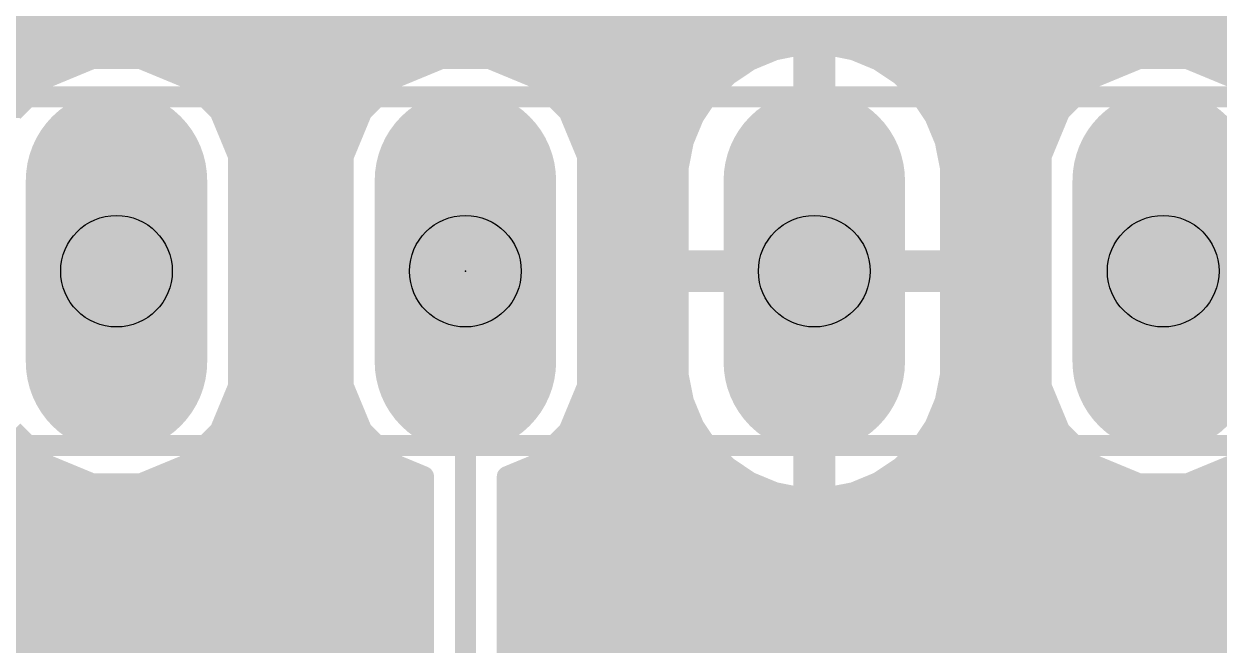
# Model space of a CAD drawing. Extents: x -0.1 to 57, y -0.1 to 41.
# Drawn here: x 24.29 to 32.99, y 8.28 to 12.8 of the extents above; entities that cross this region are included whole.
import ezdxf

# ---------------------------------------------------------------- set-up
doc = ezdxf.new("R2010")
doc.units = 0
for name, color, linetype in [('16', 175, 'CONTINUOUS'), ('17', 82, 'CONTINUOUS'), ('21', 253, 'CONTINUOUS'), ('23', 7, 'CONTINUOUS'), ('44', 253, 'CONTINUOUS')]:
    doc.layers.add(name, color=color, linetype=linetype)

# ---------------------------------------------------------------- blocks, each defined once
blk = doc.blocks.new('LONGP100')
at = {"const_width": 1}
blk.add_lwpolyline([(-0.5, 0), (0.5, 0)], dxfattribs=at)
at = {"const_width": 0.5}
for points in [[(-0.5, 0.25, 1), (-0.5, -0.25)], [(0.5, -0.25, 1), (0.5, 0.25)]]:
    blk.add_lwpolyline(points, format="xyb", dxfattribs=at)

msp = doc.modelspace()

# ---------------------------------------------------------------- linework, layer by layer
at = {"layer": '16', "const_width": 0.1524}
for points in [[(2.8048, 12.8016), (37.3552, 12.8016)], [(12.3666, 12.6492), (29.9334, 12.6492)], [(29.9424, 12.651), (29.7511, 12.6129)], [(29.9638, 12.651), (29.9424, 12.651)], [(29.9638, 11.0762), (29.9638, 12.651)], [(29.9638, 12.6492), (30.1162, 12.6492)], [(30.1376, 12.651), (30.1162, 12.651)], [(30.1162, 12.651), (30.1162, 11.0762)], [(30.3289, 12.6129), (30.1376, 12.651)], [(30.1466, 12.6492), (37.3552, 12.6492)], [(24.7832, 12.5494), (24.4564, 12.4141)], [(25.1368, 12.5494), (24.7832, 12.5494)], [(25.4636, 12.4141), (25.1368, 12.5494)], [(27.3232, 12.5494), (26.9964, 12.4141)], [(27.6768, 12.5494), (27.3232, 12.5494)], [(28.0036, 12.4141), (27.6768, 12.5494)], [(29.7511, 12.6129), (29.5708, 12.5383)], [(30.5092, 12.5383), (30.3289, 12.6129)], [(32.4032, 12.5494), (32.0764, 12.4141)], [(32.7568, 12.5494), (32.4032, 12.5494)], [(33.0836, 12.4141), (32.7568, 12.5494)], [(22.7238, 12.4968), (24.6562, 12.4968)], [(25.2638, 12.4968), (27.1962, 12.4968)], [(27.8038, 12.4968), (29.5087, 12.4968)], [(29.5708, 12.5383), (29.4085, 12.4298)], [(29.9638, 12.4968), (30.1162, 12.4968)], [(30.6715, 12.4298), (30.5092, 12.5383)], [(30.5713, 12.4968), (32.2762, 12.4968)], [(32.8838, 12.4968), (34.8162, 12.4968)], [(24.4564, 12.4141), (24.2063, 12.164)], [(25.7137, 12.164), (25.4636, 12.4141)], [(26.9964, 12.4141), (26.7463, 12.164)], [(28.2537, 12.164), (28.0036, 12.4141)], [(29.4085, 12.4298), (29.2706, 12.2919)], [(30.8094, 12.2919), (30.6715, 12.4298)], [(32.0764, 12.4141), (31.8263, 12.164)], [(22.9932, 12.3444), (24.3868, 12.3444)], [(25.5332, 12.3444), (26.9268, 12.3444)], [(28.0732, 12.3444), (29.3231, 12.3444)], [(29.2706, 12.2919), (29.1621, 12.1296)], [(29.9638, 12.3444), (30.1162, 12.3444)], [(30.7569, 12.3444), (32.0068, 12.3444)], [(30.9179, 12.1296), (30.8094, 12.2919)], [(23.1456, 12.192), (24.2344, 12.192)], [(25.6856, 12.192), (26.7744, 12.192)], [(25.849, 11.8372), (25.7137, 12.164)], [(26.7463, 12.164), (26.611, 11.8372)], [(28.2256, 12.192), (29.2038, 12.192)], [(28.389, 11.8372), (28.2537, 12.164)], [(29.1621, 12.1296), (29.0875, 11.9493)], [(29.9638, 12.192), (30.1162, 12.192)], [(30.8762, 12.192), (31.8544, 12.192)], [(30.9925, 11.9493), (30.9179, 12.1296)], [(31.8263, 12.164), (31.691, 11.8372)], [(25.7652, 12.0396), (26.6948, 12.0396)], [(28.3052, 12.0396), (29.1249, 12.0396)], [(29.9638, 12.0396), (30.1162, 12.0396)], [(30.9551, 12.0396), (31.7748, 12.0396)], [(29.0875, 11.9493), (29.0494, 11.758)], [(31.0306, 11.758), (30.9925, 11.9493)], [(25.8283, 11.8872), (26.6317, 11.8872)], [(28.3683, 11.8872), (29.0751, 11.8872)], [(29.9638, 11.8872), (30.1162, 11.8872)], [(31.0049, 11.8872), (31.7117, 11.8872)], [(25.849, 10.1628), (25.849, 11.8372)], [(26.611, 11.8372), (26.611, 10.1628)], [(28.389, 10.1628), (28.389, 11.8372)], [(29.0494, 11.758), (29.0494, 11.0762)], [(31.0306, 11.0762), (31.0306, 11.758)], [(31.691, 11.8372), (31.691, 10.1628)], [(25.849, 11.7348), (26.611, 11.7348)], [(28.389, 11.7348), (29.0494, 11.7348)], [(29.9638, 11.7348), (30.1162, 11.7348)], [(31.0306, 11.7348), (31.691, 11.7348)], [(25.849, 11.5824), (26.611, 11.5824)], [(28.389, 11.5824), (29.0494, 11.5824)], [(29.9638, 11.5824), (30.1162, 11.5824)], [(31.0306, 11.5824), (31.691, 11.5824)], [(25.849, 11.43), (26.611, 11.43)], [(28.389, 11.43), (29.0494, 11.43)], [(29.9638, 11.43), (30.1162, 11.43)], [(31.0306, 11.43), (31.691, 11.43)], [(25.849, 11.2776), (26.611, 11.2776)], [(28.389, 11.2776), (29.0494, 11.2776)], [(29.9638, 11.2776), (30.1162, 11.2776)], [(31.0306, 11.2776), (31.691, 11.2776)], [(25.849, 11.1252), (26.611, 11.1252)], [(28.389, 11.1252), (29.0494, 11.1252)], [(29.0494, 11.0762), (29.9638, 11.0762)], [(29.9638, 11.1252), (30.1162, 11.1252)], [(30.1162, 11.0762), (29.9638, 11.0762)], [(29.9638, 11.0762), (29.9638, 10.9238)], [(30.1162, 10.9238), (30.1162, 11.0762)], [(30.1162, 11.0762), (31.0306, 11.0762)], [(31.0306, 11.1252), (31.691, 11.1252)], [(27.5, 6.6122), (27.5, 11)], [(25.849, 10.9728), (26.611, 10.9728)], [(28.389, 10.9728), (29.9638, 10.9728)], [(29.9638, 10.9238), (29.0494, 10.9238)], [(29.0494, 10.9238), (29.0494, 10.242)], [(29.9638, 9.349), (29.9638, 10.9238)], [(29.9638, 10.9238), (30.1162, 10.9238)], [(30.1162, 10.9728), (31.691, 10.9728)], [(30.1162, 10.9238), (30.1162, 9.349)], [(31.0306, 10.9238), (30.1162, 10.9238)], [(31.0306, 10.242), (31.0306, 10.9238)], [(25.849, 10.8204), (26.611, 10.8204)], [(28.389, 10.8204), (29.0494, 10.8204)], [(29.9638, 10.8204), (30.1162, 10.8204)], [(31.0306, 10.8204), (31.691, 10.8204)], [(25.849, 10.668), (26.611, 10.668)], [(28.389, 10.668), (29.0494, 10.668)], [(29.9638, 10.668), (30.1162, 10.668)], [(31.0306, 10.668), (31.691, 10.668)], [(25.849, 10.5156), (26.611, 10.5156)], [(28.389, 10.5156), (29.0494, 10.5156)], [(29.9638, 10.5156), (30.1162, 10.5156)], [(31.0306, 10.5156), (31.691, 10.5156)], [(25.849, 10.3632), (26.611, 10.3632)], [(28.389, 10.3632), (29.0494, 10.3632)], [(29.9638, 10.3632), (30.1162, 10.3632)], [(31.0306, 10.3632), (31.691, 10.3632)], [(25.849, 10.2108), (26.611, 10.2108)], [(28.389, 10.2108), (29.0556, 10.2108)], [(29.0494, 10.242), (29.0875, 10.0507)], [(29.9638, 10.2108), (30.1162, 10.2108)], [(30.9925, 10.0507), (31.0306, 10.242)], [(31.0244, 10.2108), (31.691, 10.2108)], [(25.7137, 9.836), (25.849, 10.1628)], [(26.611, 10.1628), (26.7463, 9.836)], [(28.2537, 9.836), (28.389, 10.1628)], [(31.691, 10.1628), (31.8263, 9.836)], [(25.8058, 10.0584), (26.6542, 10.0584)], [(28.3458, 10.0584), (29.0859, 10.0584)], [(29.0875, 10.0507), (29.1621, 9.8704)], [(29.9638, 10.0584), (30.1162, 10.0584)], [(30.9179, 9.8704), (30.9925, 10.0507)], [(30.9941, 10.0584), (31.7342, 10.0584)], [(25.7426, 9.906), (26.7174, 9.906)], [(28.2826, 9.906), (29.1474, 9.906)], [(29.1621, 9.8704), (29.2706, 9.7081)], [(29.9638, 9.906), (30.1162, 9.906)], [(30.8094, 9.7081), (30.9179, 9.8704)], [(30.9326, 9.906), (31.7974, 9.906)], [(24.2063, 9.836), (24.4564, 9.5859)], [(25.4636, 9.5859), (25.7137, 9.836)], [(26.7463, 9.836), (26.9964, 9.5859)], [(28.0036, 9.5859), (28.2537, 9.836)], [(31.8263, 9.836), (32.0764, 9.5859)], [(23.0912, 9.7536), (24.2888, 9.7536)], [(25.6312, 9.7536), (26.8288, 9.7536)], [(28.1712, 9.7536), (29.2402, 9.7536)], [(29.2706, 9.7081), (29.4085, 9.5701)], [(29.9638, 9.7536), (30.1162, 9.7536)], [(30.6715, 9.5701), (30.8094, 9.7081)], [(30.8398, 9.7536), (31.9088, 9.7536)], [(22.9388, 9.6012), (24.4412, 9.6012)], [(24.4564, 9.5859), (24.7832, 9.4506)], [(25.1368, 9.4506), (25.4636, 9.5859)], [(25.4788, 9.6012), (26.9812, 9.6012)], [(26.9964, 9.5859), (27.1952, 9.5036)], [(27.8048, 9.5036), (28.0036, 9.5859)], [(28.0188, 9.6012), (29.3775, 9.6012)], [(29.9638, 9.6012), (30.1162, 9.6012)], [(30.7025, 9.6012), (32.0612, 9.6012)], [(32.0764, 9.5859), (32.4032, 9.4506)], [(32.7568, 9.4506), (33.0836, 9.5859)], [(27.1952, 9.5036), (27.1952, 6.4859)], [(27.8048, 6.7385), (27.8048, 9.5036)], [(29.4085, 9.5701), (29.5708, 9.4617)], [(30.5092, 9.4617), (30.6715, 9.5701)], [(17.6448, 9.4488), (27.1952, 9.4488)], [(24.7832, 9.4506), (25.1368, 9.4506)], [(27.8048, 9.4488), (29.602, 9.4488)], [(29.5708, 9.4617), (29.7511, 9.3871)], [(29.9638, 9.4488), (30.1162, 9.4488)], [(30.3289, 9.3871), (30.5092, 9.4617)], [(30.478, 9.4488), (47.3456, 9.4488)], [(32.4032, 9.4506), (32.7568, 9.4506)], [(29.7511, 9.3871), (29.9424, 9.349)], [(29.9424, 9.349), (29.9638, 9.349)], [(30.1162, 9.349), (30.1376, 9.349)], [(30.1376, 9.349), (30.3289, 9.3871)], [(17.6448, 9.2964), (27.1952, 9.2964)], [(27.8048, 9.2964), (47.3456, 9.2964)], [(17.6448, 9.144), (27.1952, 9.144)], [(27.8048, 9.144), (47.3456, 9.144)], [(17.6448, 8.9916), (27.1952, 8.9916)], [(27.8048, 8.9916), (47.3456, 8.9916)], [(17.6448, 8.8392), (27.1952, 8.8392)], [(27.8048, 8.8392), (47.3456, 8.8392)], [(17.6448, 8.6868), (27.1952, 8.6868)], [(27.8048, 8.6868), (47.3456, 8.6868)], [(17.6448, 8.5344), (27.1952, 8.5344)], [(27.8048, 8.5344), (47.3456, 8.5344)], [(17.6448, 8.382), (27.1952, 8.382)], [(27.8048, 8.382), (47.2304, 8.382)], [(17.6448, 8.2296), (27.1952, 8.2296)], [(27.8048, 8.2296), (47.078, 8.2296)]]:
    msp.add_lwpolyline(points, dxfattribs=at)
at = {"layer": '16', "const_width": 0.0762}
for points in [[(29.9424, 12.6891, 1), (29.9424, 12.6129)], [(30.0019, 12.651, 1), (29.9257, 12.651)], [(29.9638, 12.6873, 1), (29.9638, 12.6111)], [(29.9334, 12.6111, 1), (29.9334, 12.6873)], [(29.9499, 12.6136, 1), (29.935, 12.6884)], [(29.9638, 12.6129, 1), (29.9638, 12.6891)], [(30.1162, 12.6891, 1), (30.1162, 12.6129)], [(30.1543, 12.651, 1), (30.0781, 12.651)], [(30.145, 12.6884, 1), (30.1301, 12.6136)], [(30.1466, 12.6873, 1), (30.1466, 12.6111)], [(30.1162, 12.6111, 1), (30.1162, 12.6873)], [(30.1376, 12.6129, 1), (30.1376, 12.6891)], [(24.7832, 12.5875, 1), (24.7832, 12.5113)], [(24.7977, 12.5142, 1), (24.7686, 12.5846)], [(25.1514, 12.5846, 1), (25.1223, 12.5142)], [(25.1368, 12.5113, 1), (25.1368, 12.5875)], [(27.3232, 12.5875, 1), (27.3232, 12.5113)], [(27.3377, 12.5142, 1), (27.3086, 12.5846)], [(27.6914, 12.5846, 1), (27.6623, 12.5142)], [(27.6768, 12.5113, 1), (27.6768, 12.5875)], [(29.7436, 12.6503, 1), (29.7585, 12.5756)], [(29.7656, 12.5777, 1), (29.7365, 12.6481)], [(30.3435, 12.6481, 1), (30.3144, 12.5777)], [(30.3215, 12.5756, 1), (30.3364, 12.6503)], [(32.4032, 12.5875, 1), (32.4032, 12.5113)], [(32.4177, 12.5142, 1), (32.3886, 12.5846)], [(32.7714, 12.5846, 1), (32.7423, 12.5142)], [(32.7568, 12.5113, 1), (32.7568, 12.5875)], [(24.6562, 12.4587, 1), (24.6562, 12.5349)], [(25.2638, 12.5349, 1), (25.2638, 12.4587)], [(27.1962, 12.4587, 1), (27.1962, 12.5349)], [(27.8038, 12.5349, 1), (27.8038, 12.4587)], [(29.5087, 12.4587, 1), (29.5087, 12.5349)], [(29.5562, 12.5735, 1), (29.5854, 12.5031)], [(29.5919, 12.5066, 1), (29.5496, 12.5699)], [(29.9638, 12.5349, 1), (29.9638, 12.4587)], [(30.1162, 12.4587, 1), (30.1162, 12.5349)], [(30.5304, 12.5699, 1), (30.4881, 12.5066)], [(30.4946, 12.5031, 1), (30.5238, 12.5735)], [(30.5713, 12.5349, 1), (30.5713, 12.4587)], [(32.2762, 12.4587, 1), (32.2762, 12.5349)], [(32.8838, 12.5349, 1), (32.8838, 12.4587)], [(24.4418, 12.4493, 1), (24.471, 12.3789)], [(24.4834, 12.3871, 1), (24.4295, 12.441)], [(25.4905, 12.441, 1), (25.4366, 12.3871)], [(25.449, 12.3789, 1), (25.4782, 12.4493)], [(26.9818, 12.4493, 1), (27.011, 12.3789)], [(27.0234, 12.3871, 1), (26.9695, 12.441)], [(28.0305, 12.441, 1), (27.9766, 12.3871)], [(27.989, 12.3789, 1), (28.0182, 12.4493)], [(29.3874, 12.4615, 1), (29.4297, 12.3982)], [(29.4355, 12.4029, 1), (29.3816, 12.4568)], [(30.6984, 12.4568, 1), (30.6445, 12.4029)], [(30.6503, 12.3982, 1), (30.6926, 12.4615)], [(32.0618, 12.4493, 1), (32.091, 12.3789)], [(32.1034, 12.3871, 1), (32.0495, 12.441)], [(24.3868, 12.3063, 1), (24.3868, 12.3825)], [(25.5332, 12.3825, 1), (25.5332, 12.3063)], [(26.9268, 12.3063, 1), (26.9268, 12.3825)], [(28.0732, 12.3825, 1), (28.0732, 12.3063)], [(29.2436, 12.3188, 1), (29.2975, 12.2649)], [(29.3022, 12.2707, 1), (29.2389, 12.313)], [(29.3231, 12.3063, 1), (29.3231, 12.3825)], [(29.9638, 12.3825, 1), (29.9638, 12.3063)], [(30.1162, 12.3063, 1), (30.1162, 12.3825)], [(30.7569, 12.3825, 1), (30.7569, 12.3063)], [(30.8411, 12.313, 1), (30.7778, 12.2707)], [(30.7825, 12.2649, 1), (30.8364, 12.3188)], [(32.0068, 12.3063, 1), (32.0068, 12.3825)], [(24.2344, 12.1539, 1), (24.2344, 12.2301)], [(25.6856, 12.2301, 1), (25.6856, 12.1539)], [(25.7489, 12.1786, 1), (25.6785, 12.1494)], [(25.6867, 12.137, 1), (25.7406, 12.1909)], [(26.7194, 12.1909, 1), (26.7733, 12.137)], [(26.7815, 12.1494, 1), (26.7111, 12.1786)], [(26.7744, 12.1539, 1), (26.7744, 12.2301)], [(28.2256, 12.2301, 1), (28.2256, 12.1539)], [(28.2889, 12.1786, 1), (28.2185, 12.1494)], [(28.2267, 12.137, 1), (28.2806, 12.1909)], [(29.1305, 12.1508, 1), (29.1938, 12.1085)], [(29.1973, 12.115, 1), (29.1269, 12.1442)], [(29.2038, 12.1539, 1), (29.2038, 12.2301)], [(29.9638, 12.2301, 1), (29.9638, 12.1539)], [(30.1162, 12.1539, 1), (30.1162, 12.2301)], [(30.8762, 12.2301, 1), (30.8762, 12.1539)], [(30.9531, 12.1442, 1), (30.8827, 12.115)], [(30.8862, 12.1085, 1), (30.9495, 12.1508)], [(31.7994, 12.1909, 1), (31.8533, 12.137)], [(31.8615, 12.1494, 1), (31.7911, 12.1786)], [(31.8544, 12.1539, 1), (31.8544, 12.2301)], [(25.7652, 12.0777, 1), (25.7652, 12.0015)], [(26.6948, 12.0015, 1), (26.6948, 12.0777)], [(28.3052, 12.0777, 1), (28.3052, 12.0015)], [(29.1249, 12.0015, 1), (29.1249, 12.0777)], [(29.9638, 12.0777, 1), (29.9638, 12.0015)], [(30.1162, 12.0015, 1), (30.1162, 12.0777)], [(30.9551, 12.0777, 1), (30.9551, 12.0015)], [(31.7748, 12.0015, 1), (31.7748, 12.0777)], [(29.1248, 11.9419, 1), (29.0501, 11.9568)], [(31.0299, 11.9568, 1), (30.9552, 11.9419)], [(25.8283, 11.9253, 1), (25.8283, 11.8491)], [(26.6317, 11.8491, 1), (26.6317, 11.9253)], [(28.3683, 11.9253, 1), (28.3683, 11.8491)], [(29.0523, 11.9639, 1), (29.1227, 11.9348)], [(29.0751, 11.8491, 1), (29.0751, 11.9253)], [(29.9638, 11.9253, 1), (29.9638, 11.8491)], [(30.1162, 11.8491, 1), (30.1162, 11.9253)], [(30.9573, 11.9348, 1), (31.0277, 11.9639)], [(31.0049, 11.9253, 1), (31.0049, 11.8491)], [(31.7117, 11.8491, 1), (31.7117, 11.9253)], [(25.8871, 11.8372, 1), (25.8109, 11.8372)], [(25.8138, 11.8227, 1), (25.8842, 11.8518)], [(26.6491, 11.8372, 1), (26.5729, 11.8372)], [(26.5758, 11.8518, 1), (26.6462, 11.8227)], [(28.4271, 11.8372, 1), (28.3509, 11.8372)], [(28.3538, 11.8227, 1), (28.4242, 11.8518)], [(29.0875, 11.758, 1), (29.0113, 11.758)], [(31.0687, 11.758, 1), (30.9925, 11.758)], [(31.7291, 11.8372, 1), (31.6529, 11.8372)], [(31.6558, 11.8518, 1), (31.7262, 11.8227)], [(25.849, 11.7729, 1), (25.849, 11.6967)], [(26.611, 11.6967, 1), (26.611, 11.7729)], [(28.389, 11.7729, 1), (28.389, 11.6967)], [(29.012, 11.7654, 1), (29.0868, 11.7505)], [(29.0494, 11.6967, 1), (29.0494, 11.7729)], [(29.9638, 11.7729, 1), (29.9638, 11.6967)], [(30.1162, 11.6967, 1), (30.1162, 11.7729)], [(31.0306, 11.7729, 1), (31.0306, 11.6967)], [(30.9932, 11.7505, 1), (31.068, 11.7654)], [(31.691, 11.6967, 1), (31.691, 11.7729)], [(25.849, 11.6205, 1), (25.849, 11.5443)], [(26.611, 11.5443, 1), (26.611, 11.6205)], [(28.389, 11.6205, 1), (28.389, 11.5443)], [(29.0494, 11.5443, 1), (29.0494, 11.6205)], [(29.9638, 11.6205, 1), (29.9638, 11.5443)], [(30.1162, 11.5443, 1), (30.1162, 11.6205)], [(31.0306, 11.6205, 1), (31.0306, 11.5443)], [(31.691, 11.5443, 1), (31.691, 11.6205)], [(25.849, 11.4681, 1), (25.849, 11.3919)], [(26.611, 11.3919, 1), (26.611, 11.4681)], [(28.389, 11.4681, 1), (28.389, 11.3919)], [(29.0494, 11.3919, 1), (29.0494, 11.4681)], [(29.9638, 11.4681, 1), (29.9638, 11.3919)], [(30.1162, 11.3919, 1), (30.1162, 11.4681)], [(31.0306, 11.4681, 1), (31.0306, 11.3919)], [(31.691, 11.3919, 1), (31.691, 11.4681)], [(25.849, 11.3157, 1), (25.849, 11.2395)], [(26.611, 11.2395, 1), (26.611, 11.3157)], [(28.389, 11.3157, 1), (28.389, 11.2395)], [(29.0494, 11.2395, 1), (29.0494, 11.3157)], [(29.9638, 11.3157, 1), (29.9638, 11.2395)], [(30.1162, 11.2395, 1), (30.1162, 11.3157)], [(31.0306, 11.3157, 1), (31.0306, 11.2395)], [(31.691, 11.2395, 1), (31.691, 11.3157)], [(25.849, 11.1633, 1), (25.849, 11.0871)], [(26.611, 11.0871, 1), (26.611, 11.1633)], [(28.389, 11.1633, 1), (28.389, 11.0871)], [(29.0494, 11.1143, 1), (29.0494, 11.0381)], [(29.0494, 11.0871, 1), (29.0494, 11.1633)], [(29.9638, 11.1633, 1), (29.9638, 11.0871)], [(29.9638, 11.1143, 1), (29.9638, 11.0381)], [(30.0019, 11.0762, 1), (29.9257, 11.0762)], [(29.9638, 11.0381, 1), (29.9638, 11.1143)], [(30.1543, 11.0762, 1), (30.0781, 11.0762)], [(30.1162, 11.1143, 1), (30.1162, 11.0381)], [(30.1162, 11.0871, 1), (30.1162, 11.1633)], [(30.1162, 11.0381, 1), (30.1162, 11.1143)], [(31.0306, 11.1633, 1), (31.0306, 11.0871)], [(31.0306, 11.0381, 1), (31.0306, 11.1143)], [(31.691, 11.0871, 1), (31.691, 11.1633)], [(27.5381, 11, 1), (27.4619, 11)], [(29.0113, 11.0762, 1), (29.0875, 11.0762)], [(29.9257, 11.0762, 1), (30.0019, 11.0762)], [(30.0781, 11.0762, 1), (30.1543, 11.0762)], [(30.9925, 11.0762, 1), (31.0687, 11.0762)], [(25.849, 11.0109, 1), (25.849, 10.9347)], [(26.611, 10.9347, 1), (26.611, 11.0109)], [(28.389, 11.0109, 1), (28.389, 10.9347)], [(29.0494, 10.9619, 1), (29.0494, 10.8857)], [(29.0875, 10.9238, 1), (29.0113, 10.9238)], [(30.0019, 10.9238, 1), (29.9257, 10.9238)], [(29.9638, 10.9619, 1), (29.9638, 10.8857)], [(29.9638, 10.9347, 1), (29.9638, 11.0109)], [(29.9638, 10.8857, 1), (29.9638, 10.9619)], [(30.1162, 11.0109, 1), (30.1162, 10.9347)], [(30.1543, 10.9238, 1), (30.0781, 10.9238)], [(30.1162, 10.9619, 1), (30.1162, 10.8857)], [(30.1162, 10.8857, 1), (30.1162, 10.9619)], [(31.0687, 10.9238, 1), (30.9925, 10.9238)], [(31.0306, 10.8857, 1), (31.0306, 10.9619)], [(31.691, 10.9347, 1), (31.691, 11.0109)], [(25.849, 10.8585, 1), (25.849, 10.7823)], [(26.611, 10.7823, 1), (26.611, 10.8585)], [(28.389, 10.8585, 1), (28.389, 10.7823)], [(29.0494, 10.7823, 1), (29.0494, 10.8585)], [(29.9257, 10.9238, 1), (30.0019, 10.9238)], [(29.9638, 10.8585, 1), (29.9638, 10.7823)], [(30.0781, 10.9238, 1), (30.1543, 10.9238)], [(30.1162, 10.7823, 1), (30.1162, 10.8585)], [(31.0306, 10.8585, 1), (31.0306, 10.7823)], [(31.691, 10.7823, 1), (31.691, 10.8585)], [(25.849, 10.7061, 1), (25.849, 10.6299)], [(26.611, 10.6299, 1), (26.611, 10.7061)], [(28.389, 10.7061, 1), (28.389, 10.6299)], [(29.0494, 10.6299, 1), (29.0494, 10.7061)], [(29.9638, 10.7061, 1), (29.9638, 10.6299)], [(30.1162, 10.6299, 1), (30.1162, 10.7061)], [(31.0306, 10.7061, 1), (31.0306, 10.6299)], [(31.691, 10.6299, 1), (31.691, 10.7061)], [(25.849, 10.5537, 1), (25.849, 10.4775)], [(26.611, 10.4775, 1), (26.611, 10.5537)], [(28.389, 10.5537, 1), (28.389, 10.4775)], [(29.0494, 10.4775, 1), (29.0494, 10.5537)], [(29.9638, 10.5537, 1), (29.9638, 10.4775)], [(30.1162, 10.4775, 1), (30.1162, 10.5537)], [(31.0306, 10.5537, 1), (31.0306, 10.4775)], [(31.691, 10.4775, 1), (31.691, 10.5537)], [(25.849, 10.4013, 1), (25.849, 10.3251)], [(26.611, 10.3251, 1), (26.611, 10.4013)], [(28.389, 10.4013, 1), (28.389, 10.3251)], [(29.0494, 10.3251, 1), (29.0494, 10.4013)], [(29.9638, 10.4013, 1), (29.9638, 10.3251)], [(30.1162, 10.3251, 1), (30.1162, 10.4013)], [(31.0306, 10.4013, 1), (31.0306, 10.3251)], [(31.691, 10.3251, 1), (31.691, 10.4013)], [(25.849, 10.2489, 1), (25.849, 10.1727)], [(26.611, 10.1727, 1), (26.611, 10.2489)], [(28.389, 10.2489, 1), (28.389, 10.1727)], [(29.0868, 10.2495, 1), (29.012, 10.2346)], [(29.0113, 10.242, 1), (29.0875, 10.242)], [(29.0556, 10.1727, 1), (29.0556, 10.2489)], [(29.9638, 10.2489, 1), (29.9638, 10.1727)], [(30.1162, 10.1727, 1), (30.1162, 10.2489)], [(31.0244, 10.2489, 1), (31.0244, 10.1727)], [(30.9925, 10.242, 1), (31.0687, 10.242)], [(31.068, 10.2346, 1), (30.9932, 10.2495)], [(31.691, 10.1727, 1), (31.691, 10.2489)], [(25.8109, 10.1628, 1), (25.8871, 10.1628)], [(25.8842, 10.1482, 1), (25.8138, 10.1773)], [(26.6462, 10.1773, 1), (26.5758, 10.1482)], [(26.5729, 10.1628, 1), (26.6491, 10.1628)], [(28.3509, 10.1628, 1), (28.4271, 10.1628)], [(28.4242, 10.1482, 1), (28.3538, 10.1773)], [(31.7262, 10.1773, 1), (31.6558, 10.1482)], [(31.6529, 10.1628, 1), (31.7291, 10.1628)], [(25.8058, 10.0965, 1), (25.8058, 10.0203)], [(26.6542, 10.0203, 1), (26.6542, 10.0965)], [(28.3458, 10.0965, 1), (28.3458, 10.0203)], [(29.1227, 10.0652, 1), (29.0523, 10.0361)], [(29.0501, 10.0432, 1), (29.1248, 10.0581)], [(29.0859, 10.0203, 1), (29.0859, 10.0965)], [(29.9638, 10.0965, 1), (29.9638, 10.0203)], [(30.1162, 10.0203, 1), (30.1162, 10.0965)], [(30.9552, 10.0581, 1), (31.0299, 10.0432)], [(30.9941, 10.0965, 1), (30.9941, 10.0203)], [(31.0277, 10.0361, 1), (30.9573, 10.0652)], [(31.7342, 10.0203, 1), (31.7342, 10.0965)], [(25.7426, 9.9441, 1), (25.7426, 9.8679)], [(26.7174, 9.8679, 1), (26.7174, 9.9441)], [(28.2826, 9.9441, 1), (28.2826, 9.8679)], [(29.1938, 9.8915, 1), (29.1305, 9.8492)], [(29.1269, 9.8558, 1), (29.1973, 9.885)], [(29.1474, 9.8679, 1), (29.1474, 9.9441)], [(29.9638, 9.9441, 1), (29.9638, 9.8679)], [(30.1162, 9.8679, 1), (30.1162, 9.9441)], [(30.8827, 9.885, 1), (30.9531, 9.8558)], [(30.9495, 9.8492, 1), (30.8862, 9.8915)], [(30.9326, 9.9441, 1), (30.9326, 9.8679)], [(31.7974, 9.8679, 1), (31.7974, 9.9441)], [(25.6785, 9.8506, 1), (25.7489, 9.8214)], [(25.7406, 9.8091, 1), (25.6867, 9.863)], [(26.7733, 9.863, 1), (26.7194, 9.8091)], [(26.7111, 9.8214, 1), (26.7815, 9.8506)], [(28.2185, 9.8506, 1), (28.2889, 9.8214)], [(28.2806, 9.8091, 1), (28.2267, 9.863)], [(31.8533, 9.863, 1), (31.7994, 9.8091)], [(31.7911, 9.8214, 1), (31.8615, 9.8506)], [(24.2888, 9.7155, 1), (24.2888, 9.7917)], [(25.6312, 9.7917, 1), (25.6312, 9.7155)], [(26.8288, 9.7155, 1), (26.8288, 9.7917)], [(28.1712, 9.7917, 1), (28.1712, 9.7155)], [(29.2975, 9.7351, 1), (29.2436, 9.6812)], [(29.2389, 9.687, 1), (29.3022, 9.7293)], [(29.2402, 9.7155, 1), (29.2402, 9.7917)], [(29.9638, 9.7917, 1), (29.9638, 9.7155)], [(30.1162, 9.7155, 1), (30.1162, 9.7917)], [(30.7778, 9.7293, 1), (30.8411, 9.687)], [(30.8364, 9.6812, 1), (30.7825, 9.7351)], [(30.8398, 9.7917, 1), (30.8398, 9.7155)], [(31.9088, 9.7155, 1), (31.9088, 9.7917)], [(24.471, 9.6211, 1), (24.4418, 9.5507)], [(24.4412, 9.5631, 1), (24.4412, 9.6393)], [(25.4788, 9.6393, 1), (25.4788, 9.5631)], [(25.4782, 9.5507, 1), (25.449, 9.6211)], [(27.011, 9.6211, 1), (26.9818, 9.5507)], [(26.9812, 9.5631, 1), (26.9812, 9.6393)], [(28.0188, 9.6393, 1), (28.0188, 9.5631)], [(28.0182, 9.5507, 1), (27.989, 9.6211)], [(29.3775, 9.5631, 1), (29.3775, 9.6393)], [(29.9638, 9.6393, 1), (29.9638, 9.5631)], [(30.1162, 9.5631, 1), (30.1162, 9.6393)], [(30.7025, 9.6393, 1), (30.7025, 9.5631)], [(32.091, 9.6211, 1), (32.0618, 9.5507)], [(32.0612, 9.5631, 1), (32.0612, 9.6393)], [(24.4295, 9.559, 1), (24.4834, 9.6129)], [(25.4366, 9.6129, 1), (25.4905, 9.559)], [(26.9695, 9.559, 1), (27.0234, 9.6129)], [(27.2333, 9.5036, 1), (27.1571, 9.5036)], [(27.1806, 9.4684, 1), (27.2098, 9.5388)], [(27.8429, 9.5036, 1), (27.7667, 9.5036)], [(27.7902, 9.5388, 1), (27.8194, 9.4684)], [(27.9766, 9.6129, 1), (28.0305, 9.559)], [(29.4297, 9.6018, 1), (29.3874, 9.5385)], [(29.3816, 9.5432, 1), (29.4355, 9.5971)], [(30.6445, 9.5971, 1), (30.6984, 9.5432)], [(30.6926, 9.5385, 1), (30.6503, 9.6018)], [(32.0495, 9.559, 1), (32.1034, 9.6129)], [(24.7832, 9.4887, 1), (24.7832, 9.4125)], [(24.7686, 9.4154, 1), (24.7977, 9.4858)], [(25.1223, 9.4858, 1), (25.1514, 9.4154)], [(25.1368, 9.4125, 1), (25.1368, 9.4887)], [(27.1952, 9.4107, 1), (27.1952, 9.4869)], [(27.8048, 9.4869, 1), (27.8048, 9.4107)], [(29.5854, 9.4969, 1), (29.5562, 9.4265)], [(29.5496, 9.4301, 1), (29.5919, 9.4934)], [(29.602, 9.4107, 1), (29.602, 9.4869)], [(29.9638, 9.4869, 1), (29.9638, 9.4107)], [(30.1162, 9.4107, 1), (30.1162, 9.4869)], [(30.478, 9.4869, 1), (30.478, 9.4107)], [(30.4881, 9.4934, 1), (30.5304, 9.4301)], [(30.5238, 9.4265, 1), (30.4946, 9.4969)], [(32.4032, 9.4887, 1), (32.4032, 9.4125)], [(32.3886, 9.4154, 1), (32.4177, 9.4858)], [(32.7423, 9.4858, 1), (32.7714, 9.4154)], [(32.7568, 9.4125, 1), (32.7568, 9.4887)], [(29.7585, 9.4244, 1), (29.7436, 9.3497)], [(29.7365, 9.3519, 1), (29.7656, 9.4223)], [(29.9424, 9.3871, 1), (29.9424, 9.3109)], [(29.935, 9.3116, 1), (29.9499, 9.3864)], [(29.9638, 9.3109, 1), (29.9638, 9.3871)], [(30.1162, 9.3871, 1), (30.1162, 9.3109)], [(30.1301, 9.3864, 1), (30.145, 9.3116)], [(30.1376, 9.3109, 1), (30.1376, 9.3871)], [(30.3144, 9.4223, 1), (30.3435, 9.3519)], [(30.3364, 9.3497, 1), (30.3215, 9.4244)], [(27.1952, 9.2583, 1), (27.1952, 9.3345)], [(27.8048, 9.3345, 1), (27.8048, 9.2583)], [(29.9257, 9.349, 1), (30.0019, 9.349)], [(30.0781, 9.349, 1), (30.1543, 9.349)], [(27.1952, 9.1059, 1), (27.1952, 9.1821)], [(27.8048, 9.1821, 1), (27.8048, 9.1059)], [(27.1952, 8.9535, 1), (27.1952, 9.0297)], [(27.8048, 9.0297, 1), (27.8048, 8.9535)], [(27.1952, 8.8011, 1), (27.1952, 8.8773)], [(27.8048, 8.8773, 1), (27.8048, 8.8011)], [(27.1952, 8.6487, 1), (27.1952, 8.7249)], [(27.8048, 8.7249, 1), (27.8048, 8.6487)], [(27.1952, 8.4963, 1), (27.1952, 8.5725)], [(27.8048, 8.5725, 1), (27.8048, 8.4963)], [(27.1952, 8.3439, 1), (27.1952, 8.4201)], [(27.8048, 8.4201, 1), (27.8048, 8.3439)], [(27.1952, 8.1915, 1), (27.1952, 8.2677)], [(27.8048, 8.2677, 1), (27.8048, 8.1915)]]:
    msp.add_lwpolyline(points, format="xyb", dxfattribs=at)
at = {"layer": '21', "const_width": 0.1524}
for points in [[(25.976, 12.27), (23.944, 12.27)], [(26.23, 12.016), (25.976, 12.27)], [(26.484, 12.27), (26.23, 12.016)], [(28.516, 12.27), (26.484, 12.27)], [(28.77, 12.016), (28.516, 12.27)], [(29.024, 12.27), (28.77, 12.016)], [(31.056, 12.27), (29.024, 12.27)], [(31.31, 12.016), (31.056, 12.27)], [(31.564, 12.27), (31.31, 12.016)], [(33.596, 12.27), (31.564, 12.27)], [(25.976, 9.73), (26.23, 9.984)], [(26.23, 9.984), (26.484, 9.73)], [(28.516, 9.73), (28.77, 9.984)], [(28.77, 9.984), (29.024, 9.73)], [(31.056, 9.73), (31.31, 9.984)], [(31.31, 9.984), (31.564, 9.73)], [(23.944, 9.73), (25.976, 9.73)], [(26.484, 9.73), (28.516, 9.73)], [(29.024, 9.73), (31.056, 9.73)], [(31.564, 9.73), (33.596, 9.73)], [(25.993, 9.1846), (16.011, 9.1846)], [(25.993, 9.1846), (25.993, 8.9816)], [(40.993, 9.1846), (31.011, 9.1846)], [(31.011, 8.9816), (31.011, 9.1846)], [(16.011, 8.9816), (25.993, 8.9816)], [(25.993, 8.9816), (25.993, 2.3776)], [(31.011, 2.3776), (31.011, 8.9816)], [(31.011, 8.9816), (40.993, 8.9816)]]:
    msp.add_lwpolyline(points, dxfattribs=at)
at = {"layer": '21', "const_width": 0.0762}
for points in [[(26.0029, 12.2969, 1), (25.9491, 12.2431)], [(25.976, 12.2319, 1), (25.976, 12.3081)], [(26.484, 12.3081, 1), (26.484, 12.2319)], [(26.5109, 12.2431, 1), (26.4571, 12.2969)], [(28.5429, 12.2969, 1), (28.4891, 12.2431)], [(28.516, 12.2319, 1), (28.516, 12.3081)], [(29.024, 12.3081, 1), (29.024, 12.2319)], [(29.0509, 12.2431, 1), (28.9971, 12.2969)], [(31.0829, 12.2969, 1), (31.0291, 12.2431)], [(31.056, 12.2319, 1), (31.056, 12.3081)], [(31.564, 12.3081, 1), (31.564, 12.2319)], [(31.5909, 12.2431, 1), (31.5371, 12.2969)], [(26.2031, 12.0429, 1), (26.2569, 11.9891)], [(26.2031, 11.9891, 1), (26.2569, 12.0429)], [(28.7431, 12.0429, 1), (28.7969, 11.9891)], [(28.7431, 11.9891, 1), (28.7969, 12.0429)], [(31.2831, 12.0429, 1), (31.3369, 11.9891)], [(31.2831, 11.9891, 1), (31.3369, 12.0429)], [(26.2569, 10.0109, 1), (26.2031, 9.9571)], [(26.2569, 9.9571, 1), (26.2031, 10.0109)], [(28.7969, 10.0109, 1), (28.7431, 9.9571)], [(28.7969, 9.9571, 1), (28.7431, 10.0109)], [(31.3369, 10.0109, 1), (31.2831, 9.9571)], [(31.3369, 9.9571, 1), (31.2831, 10.0109)], [(25.9491, 9.7569, 1), (26.0029, 9.7031)], [(25.976, 9.6919, 1), (25.976, 9.7681)], [(26.484, 9.7681, 1), (26.484, 9.6919)], [(26.4571, 9.7031, 1), (26.5109, 9.7569)], [(28.4891, 9.7569, 1), (28.5429, 9.7031)], [(28.516, 9.6919, 1), (28.516, 9.7681)], [(29.024, 9.7681, 1), (29.024, 9.6919)], [(28.9971, 9.7031, 1), (29.0509, 9.7569)], [(31.0291, 9.7569, 1), (31.0829, 9.7031)], [(31.056, 9.6919, 1), (31.056, 9.7681)], [(31.564, 9.7681, 1), (31.564, 9.6919)], [(31.5371, 9.7031, 1), (31.5909, 9.7569)], [(26.0311, 9.1846, 1), (25.9549, 9.1846)], [(25.993, 9.1465, 1), (25.993, 9.2227)], [(31.011, 9.2227, 1), (31.011, 9.1465)], [(31.0491, 9.1846, 1), (30.9729, 9.1846)], [(26.0311, 8.9816, 1), (25.9549, 8.9816)], [(25.993, 8.9435, 1), (25.993, 9.0197)], [(31.0491, 8.9816, 1), (30.9729, 8.9816)], [(31.011, 9.0197, 1), (31.011, 8.9435)], [(25.9549, 8.9816, 1), (26.0311, 8.9816)], [(30.9729, 8.9816, 1), (31.0491, 8.9816)]]:
    msp.add_lwpolyline(points, format="xyb", dxfattribs=at)
at = {"layer": '23'}
msp.add_point((27.5, 11), dxfattribs=at)
at = {"layer": '44'}
for centre in [(24.96, 11), (27.5, 11), (30.04, 11), (32.58, 11)]:
    msp.add_circle(centre, 0.4064, dxfattribs=at)

# ---------------------------------------------------------------- block references
at = {"layer": '17', "xscale": 1.3208, "yscale": 1.3208, "rotation": 270}
for p in [(24.96, 11), (24.96, 11), (27.5, 11), (27.5, 11), (30.04, 11), (30.04, 11), (32.58, 11), (32.58, 11)]:
    msp.add_blockref('LONGP100', p, dxfattribs=at)

doc.saveas('drawing.dxf')
